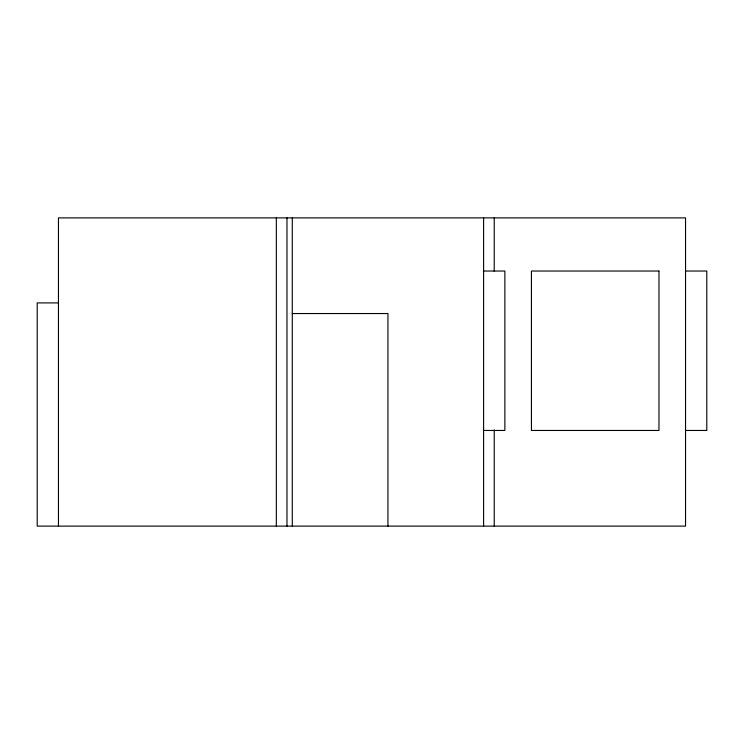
<?xml version="1.0" encoding="UTF-8"?>
<svg xmlns="http://www.w3.org/2000/svg" width="744" height="744" viewBox="0 0 744 744"><rect width="100%" height="100%" fill="white"/><g stroke="black" fill="none" stroke-linecap="round" stroke-linejoin="round"><path stroke-width="1.12" d="M483.6 271.03L504.86 271.03L504.86 430.46L483.6 430.46M685.54 271.03L706.8 271.03L706.8 430.46L685.54 430.46M58.46 302.91L37.2 302.91L37.2 526.11L685.54 526.11L685.54 217.89L58.46 217.89L58.46 526.11M292.29 313.54L387.94 313.54L387.94 526.11M494.23 217.89L494.23 271.188M494.23 429.939L494.23 526.11M483.6 217.89L483.6 526.11M292.29 217.89L292.29 526.11M286.97 217.89L286.97 526.11M276.34 217.89L276.34 526.11M658.97 271.03L531.43 271.03L531.43 430.46L658.97 430.46L658.97 271.03"/></g></svg>
